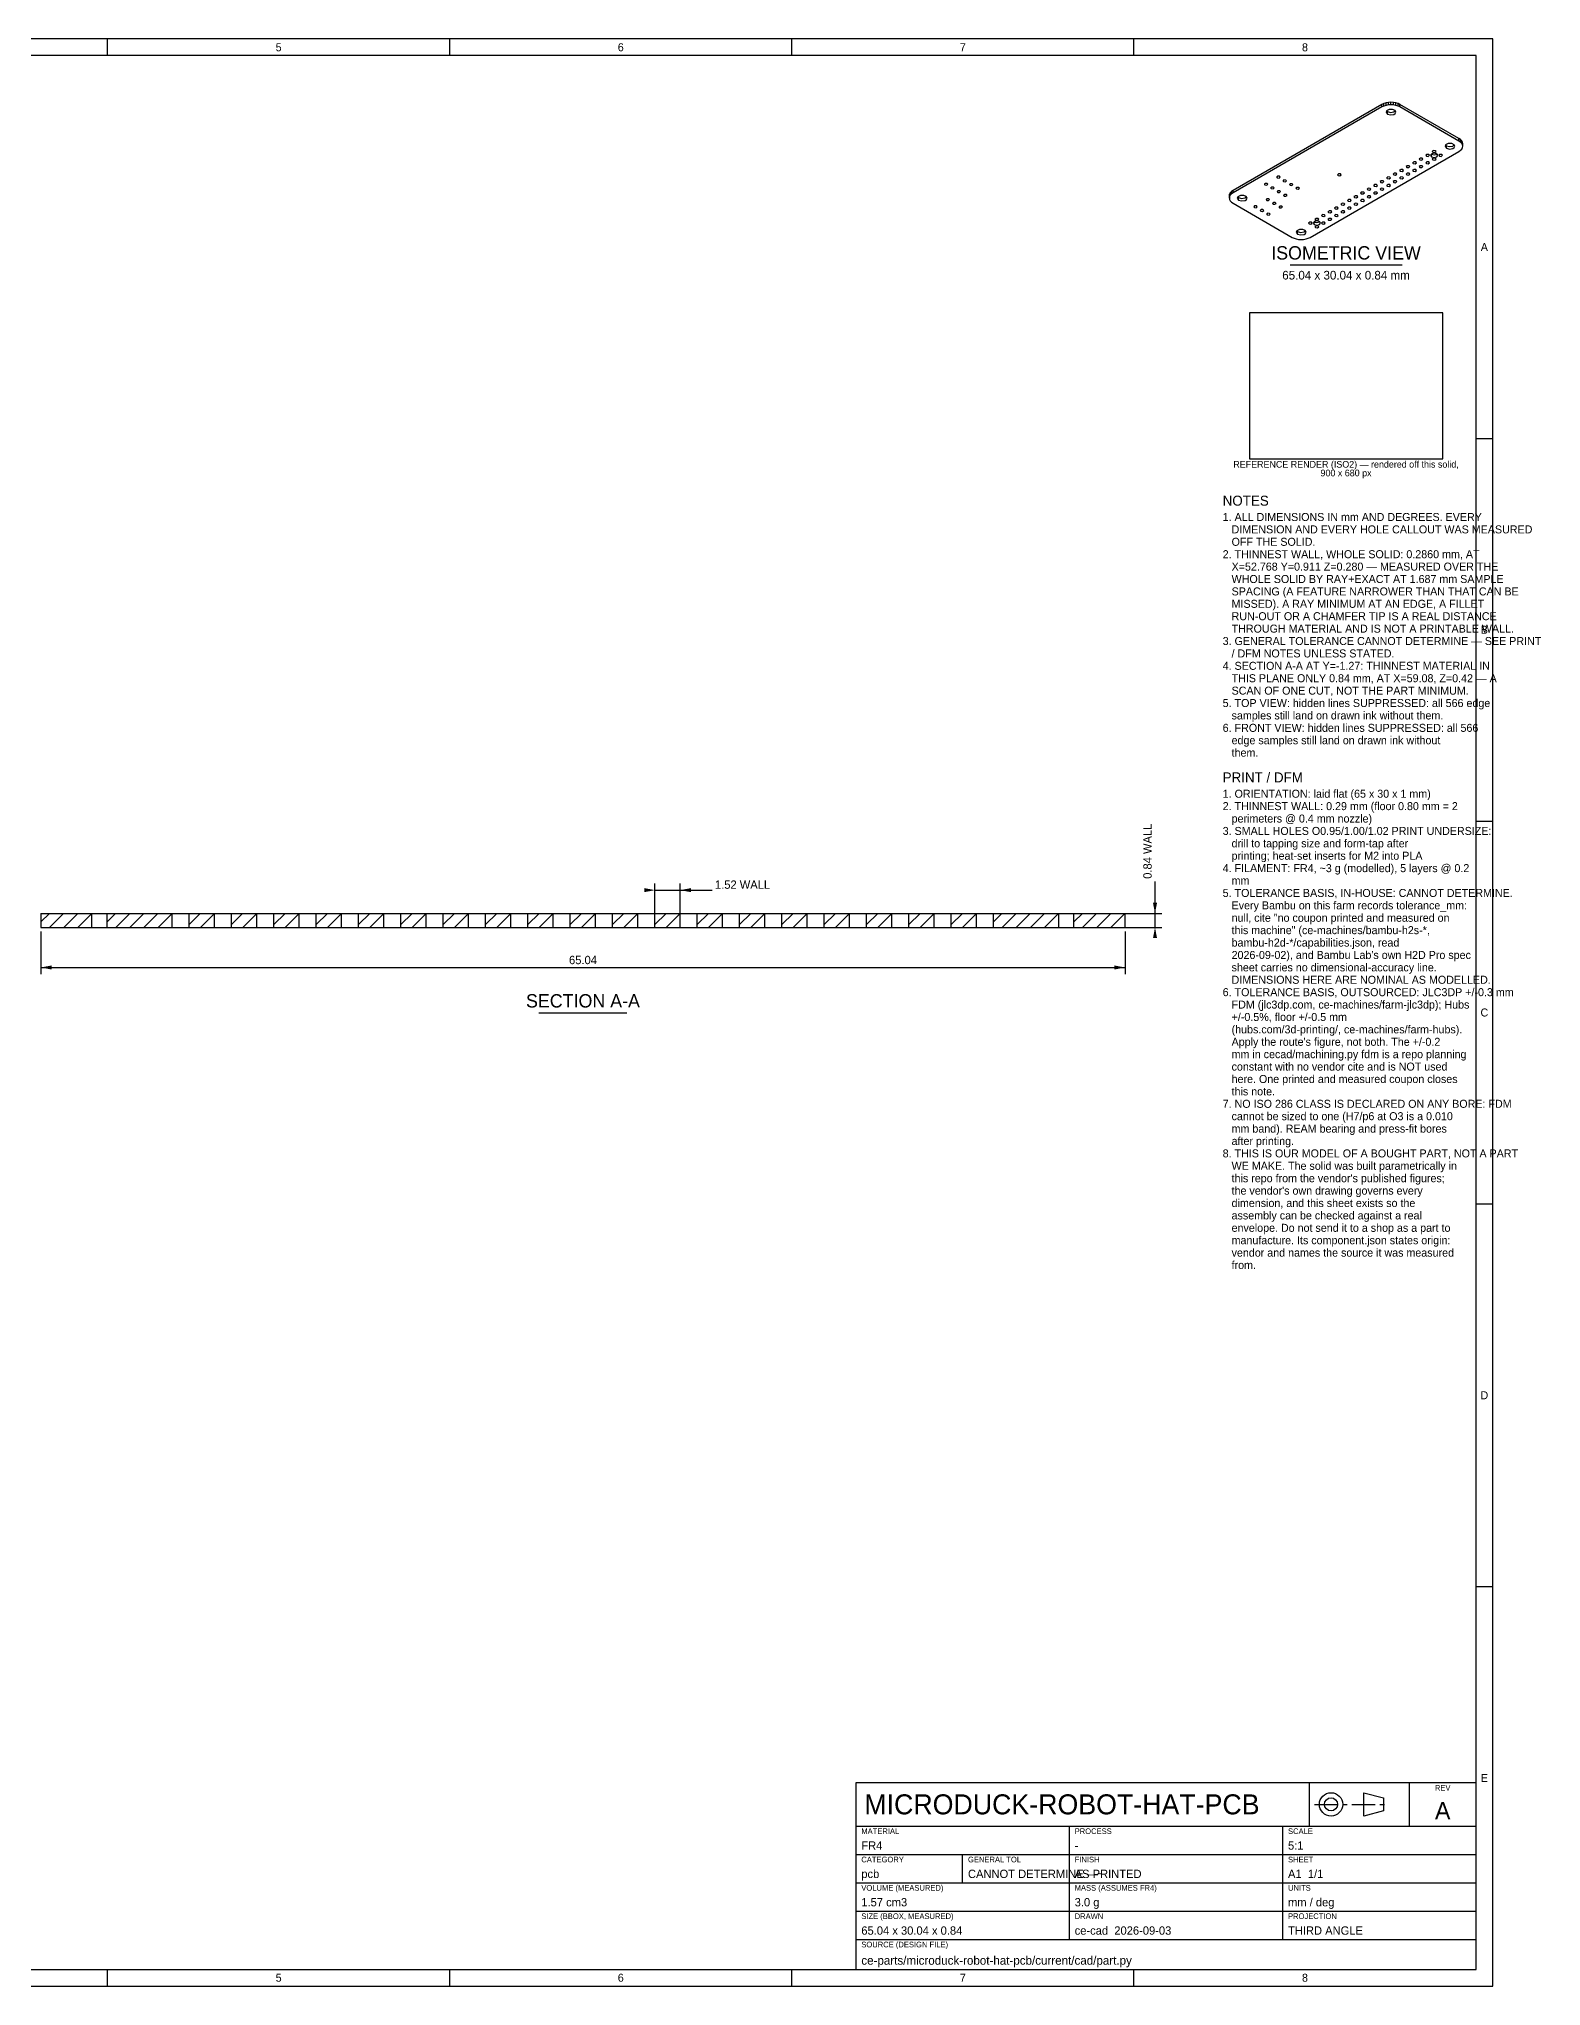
# Model space of a CAD drawing. Header units: millimetres. Extents: x 5 to 851, y 5 to 589.
# Drawn here: x 400 to 851, y 5 to 589 of the extents above; entities that cross this region are included whole.
import ezdxf
from ezdxf.enums import TextEntityAlignment as Align

# ---------------------------------------------------------------- set-up
doc = ezdxf.new("R2010")
doc.units = ezdxf.units.MM
doc.linetypes.add('CENTER', pattern=[11.2, 7, -1.4, 1.4, -1.4])
for name, color, linetype in [('CENTER', 4, 'CENTER'), ('DIM', 3, 'CONTINUOUS'), ('FRAME', 7, 'CONTINUOUS'), ('HATCH', 5, 'CONTINUOUS'), ('SECTION', 7, 'CONTINUOUS'), ('TEXT', 3, 'CONTINUOUS'), ('TITLE', 7, 'CONTINUOUS'), ('VISIBLE', 7, 'CONTINUOUS')]:
    doc.layers.add(name, color=color, linetype=linetype)

msp = doc.modelspace()

# ---------------------------------------------------------------- linework, layer by layer
at = {"layer": 'CENTER'}
msp.add_line((782.5, 59.5), (804.75, 59.5), dxfattribs=at)
at = {"layer": 'DIM'}
for p, q in [((584.7, 323.735005), (584.7, 335.7)), ((584.7, 333.7), (592.3, 333.7)), ((592.3, 323.735005), (592.3, 335.7)), ((592.3, 333.7), (601.9, 333.7)), ((734.7, 326.7), (734.7, 336.3)), ((400.5, 321.3), (400.5, 308.5)), ((413.895005, 326.7), (736.7, 326.7)), ((413.895005, 322.5), (736.7, 322.5)), ((725.7, 321.3), (725.7, 308.5)), ((734.7, 322.5), (734.7, 326.7)), ((400.5, 310.5), (725.7, 310.5))]:
    msp.add_line(p, q, dxfattribs=at)
for points in [[(584.7, 333.7), (581.5, 334.308), (581.5, 333.092)], [(592.3, 333.7), (595.5, 333.092), (595.5, 334.308)], [(734.7, 326.7), (735.308, 329.9), (734.092, 329.9)], [(734.7, 322.5), (734.092, 319.3), (735.308, 319.3)], [(400.5, 310.5), (403.7, 309.892), (403.7, 311.108)], [(725.7, 310.5), (722.5, 311.108), (722.5, 309.892)]]:
    msp.add_solid(points, dxfattribs=at)
at = {"layer": 'FRAME'}
for p, q in [((831, 584), (10, 584)), ((831, 10), (831, 584)), ((831, 66), (645, 66)), ((645, 66), (645, 10)), ((831, 10), (831, 66)), ((10, 10), (831, 10)), ((645, 10), (831, 10))]:
    msp.add_line(p, q, dxfattribs=at)
at = {"layer": 'HATCH'}
for p, q in [((400.5, 324.159674), (403.040326, 326.7)), ((403.082966, 322.5), (407.282966, 326.7)), ((407.325607, 322.5), (411.525607, 326.7)), ((411.568248, 322.5), (415.768248, 326.7)), ((415.810888, 322.5), (415.810895, 322.500007)), ((420.389105, 324.202315), (422.886789, 326.7)), ((422.92943, 322.5), (427.12943, 326.7)), ((427.172071, 322.5), (431.372071, 326.7)), ((431.414712, 322.5), (435.614712, 326.7)), ((435.657352, 322.5), (439.857352, 326.7)), ((439.899993, 322.5), (439.9, 322.500007)), ((445, 323.385288), (448.314712, 326.7)), ((448.357352, 322.5), (452.557352, 326.7)), ((452.599993, 322.5), (452.6, 322.500007)), ((457.7, 323.385288), (461.014712, 326.7)), ((461.057352, 322.5), (465.257352, 326.7)), ((465.299993, 322.5), (465.3, 322.500007)), ((470.4, 323.385288), (473.714712, 326.7)), ((473.757352, 322.5), (477.957352, 326.7)), ((477.999993, 322.5), (478, 322.500007)), ((483.1, 323.385288), (486.414712, 326.7)), ((486.457352, 322.5), (490.657352, 326.7)), ((490.699993, 322.5), (490.7, 322.500007)), ((495.8, 323.385288), (499.114712, 326.7)), ((499.157352, 322.5), (503.357352, 326.7)), ((503.399993, 322.5), (503.4, 322.500007)), ((508.5, 323.385288), (511.814712, 326.7)), ((511.857352, 322.5), (516.057352, 326.7)), ((516.099993, 322.5), (516.1, 322.500007)), ((521.2, 323.385288), (524.514712, 326.7)), ((524.557352, 322.5), (528.757352, 326.7)), ((528.799993, 322.5), (528.8, 322.500007)), ((533.9, 323.385288), (537.214712, 326.7)), ((537.257352, 322.5), (541.457352, 326.7)), ((541.499993, 322.5), (541.5, 322.500007)), ((546.6, 323.385288), (549.914712, 326.7)), ((549.957352, 322.5), (554.157352, 326.7)), ((554.199993, 322.5), (554.2, 322.500007)), ((559.3, 323.385288), (562.614712, 326.7)), ((562.657352, 322.5), (566.857352, 326.7)), ((566.899993, 322.5), (566.9, 322.500007)), ((572, 323.385288), (575.314712, 326.7)), ((575.357352, 322.5), (579.557352, 326.7)), ((579.599993, 322.5), (579.6, 322.500007)), ((584.7, 323.385288), (588.014712, 326.7)), ((588.057352, 322.5), (592.257352, 326.7)), ((592.299993, 322.5), (592.3, 322.500007)), ((597.4, 323.385288), (600.714712, 326.7)), ((600.757352, 322.5), (604.957352, 326.7)), ((604.999993, 322.5), (605, 322.500007)), ((610.1, 323.385288), (613.414712, 326.7)), ((613.457352, 322.5), (617.657352, 326.7)), ((617.699993, 322.5), (617.7, 322.500007)), ((622.8, 323.385288), (626.114712, 326.7)), ((626.157352, 322.5), (630.357352, 326.7)), ((630.399993, 322.5), (630.4, 322.500007)), ((635.5, 323.385288), (638.814712, 326.7)), ((638.857352, 322.5), (643.057352, 326.7)), ((643.099993, 322.5), (643.1, 322.500007)), ((648.2, 323.385288), (651.514712, 326.7)), ((651.557352, 322.5), (655.757352, 326.7)), ((655.799993, 322.5), (655.8, 322.500007)), ((660.9, 323.385288), (664.214712, 326.7)), ((664.257352, 322.5), (668.457352, 326.7)), ((668.499993, 322.5), (668.5, 322.500007)), ((673.6, 323.385288), (676.914712, 326.7)), ((676.957352, 322.5), (681.157352, 326.7)), ((681.199993, 322.5), (681.2, 322.500007)), ((686.3, 324.202315), (688.797685, 326.7)), ((688.840326, 322.5), (693.040326, 326.7)), ((693.082966, 322.5), (697.282966, 326.7)), ((697.325607, 322.5), (701.525607, 326.7)), ((701.568248, 322.5), (705.768248, 326.7)), ((705.810888, 322.5), (705.810895, 322.500007)), ((710.389105, 324.159674), (712.92943, 326.7)), ((712.972071, 322.5), (717.172071, 326.7)), ((717.214712, 322.5), (721.414712, 326.7)), ((721.457352, 322.5), (725.657352, 326.7)), ((725.699993, 322.5), (725.7, 322.500007))]:
    msp.add_line(p, q, dxfattribs=at)
at = {"layer": 'SECTION'}
for p, q in [((400.5, 326.7), (415.810895, 326.7)), ((400.5, 326.7), (400.5, 322.5)), ((400.5, 322.5), (415.810895, 322.5)), ((415.810895, 322.5), (415.810895, 326.7)), ((420.389105, 322.5), (420.389105, 326.7)), ((420.389105, 326.7), (439.9, 326.7)), ((420.389105, 322.5), (439.9, 322.5)), ((439.9, 322.5), (439.9, 326.7)), ((445, 322.5), (445, 326.7)), ((445, 326.7), (452.6, 326.7)), ((445, 322.5), (452.6, 322.5)), ((452.6, 322.5), (452.6, 326.7)), ((457.7, 322.5), (457.7, 326.7)), ((457.7, 326.7), (465.3, 326.7)), ((457.7, 322.5), (465.3, 322.5)), ((465.3, 322.5), (465.3, 326.7)), ((470.4, 322.5), (470.4, 326.7)), ((470.4, 326.7), (478, 326.7)), ((470.4, 322.5), (478, 322.5)), ((478, 322.5), (478, 326.7)), ((483.1, 322.5), (483.1, 326.7)), ((483.1, 326.7), (490.7, 326.7)), ((483.1, 322.5), (490.7, 322.5)), ((490.7, 322.5), (490.7, 326.7)), ((495.8, 322.5), (495.8, 326.7)), ((495.8, 326.7), (503.4, 326.7)), ((495.8, 322.5), (503.4, 322.5)), ((503.4, 322.5), (503.4, 326.7)), ((508.5, 322.5), (508.5, 326.7)), ((508.5, 326.7), (516.1, 326.7)), ((508.5, 322.5), (516.1, 322.5)), ((516.1, 322.5), (516.1, 326.7)), ((521.2, 322.5), (521.2, 326.7)), ((521.2, 326.7), (528.8, 326.7)), ((521.2, 322.5), (528.8, 322.5)), ((528.8, 322.5), (528.8, 326.7)), ((533.9, 322.5), (533.9, 326.7)), ((533.9, 326.7), (541.5, 326.7)), ((533.9, 322.5), (541.5, 322.5)), ((541.5, 322.5), (541.5, 326.7)), ((546.6, 322.5), (546.6, 326.7)), ((546.6, 326.7), (554.2, 326.7)), ((546.6, 322.5), (554.2, 322.5)), ((554.2, 322.5), (554.2, 326.7)), ((559.3, 322.5), (559.3, 326.7)), ((559.3, 326.7), (566.9, 326.7)), ((559.3, 322.5), (566.9, 322.5)), ((566.9, 322.5), (566.9, 326.7)), ((572, 322.5), (572, 326.7)), ((572, 326.7), (579.6, 326.7)), ((572, 322.5), (579.6, 322.5)), ((579.6, 322.5), (579.6, 326.7)), ((584.7, 322.5), (584.7, 326.7)), ((584.7, 326.7), (592.3, 326.7)), ((584.7, 322.5), (592.3, 322.5)), ((592.3, 322.5), (592.3, 326.7)), ((597.4, 322.5), (597.4, 326.7)), ((597.4, 326.7), (605, 326.7)), ((597.4, 322.5), (605, 322.5)), ((605, 322.5), (605, 326.7)), ((610.1, 322.5), (610.1, 326.7)), ((610.1, 326.7), (617.7, 326.7)), ((610.1, 322.5), (617.7, 322.5)), ((617.7, 322.5), (617.7, 326.7)), ((622.8, 322.5), (622.8, 326.7)), ((622.8, 326.7), (630.4, 326.7)), ((622.8, 322.5), (630.4, 322.5)), ((630.4, 322.5), (630.4, 326.7)), ((635.5, 322.5), (635.5, 326.7)), ((635.5, 326.7), (643.1, 326.7)), ((635.5, 322.5), (643.1, 322.5)), ((643.1, 322.5), (643.1, 326.7)), ((648.2, 322.5), (648.2, 326.7)), ((648.2, 326.7), (655.8, 326.7)), ((648.2, 322.5), (655.8, 322.5)), ((655.8, 322.5), (655.8, 326.7)), ((660.9, 322.5), (660.9, 326.7)), ((660.9, 326.7), (668.5, 326.7)), ((660.9, 322.5), (668.5, 322.5)), ((668.5, 322.5), (668.5, 326.7)), ((673.6, 322.5), (673.6, 326.7)), ((673.6, 326.7), (681.2, 326.7)), ((673.6, 322.5), (681.2, 322.5)), ((681.2, 322.5), (681.2, 326.7)), ((686.3, 322.5), (686.3, 326.7)), ((686.3, 326.7), (705.810895, 326.7)), ((686.3, 322.5), (705.810895, 322.5)), ((705.810895, 322.5), (705.810895, 326.7)), ((710.389105, 322.5), (710.389105, 326.7)), ((710.389105, 326.7), (725.7, 326.7)), ((710.389105, 322.5), (725.7, 322.5)), ((725.7, 322.5), (725.7, 326.7))]:
    msp.add_line(p, q, dxfattribs=at)
at = {"layer": 'TEXT'}
for p, q in [((775.2, 521.239007), (808.8, 521.239007)), ((549.9, 296.9), (576.3, 296.9))]:
    msp.add_line(p, q, dxfattribs=at)
at = {"layer": 'TITLE'}
for p, q in [((836, 589), (5, 589)), ((420.5, 584), (420.5, 589)), ((523.125, 584), (523.125, 589)), ((625.75, 584), (625.75, 589)), ((728.375, 584), (728.375, 589)), ((836, 5), (836, 589)), ((821, 506.839007), (763, 506.839007)), ((763, 506.839007), (763, 463.016784)), ((821, 463.016784), (821, 506.839007)), ((831, 469.2), (836, 469.2)), ((763, 463.016784), (821, 463.016784)), ((831, 354.4), (836, 354.4)), ((831, 239.6), (836, 239.6)), ((831, 124.8), (836, 124.8)), ((781, 53), (781, 66)), ((811, 53), (811, 66)), ((797.3, 56), (797.3, 63)), ((797.3, 63), (803.25, 61.46)), ((803.25, 61.46), (803.25, 57.54)), ((645, 53), (831, 53)), ((709, 19), (709, 53)), ((773, 19), (773, 53)), ((803.25, 57.54), (797.3, 56)), ((645, 44.5), (831, 44.5)), ((677, 36), (677, 44.5)), ((645, 36), (831, 36)), ((645, 27.5), (831, 27.5)), ((645, 19), (831, 19)), ((420.5, 5), (420.5, 10)), ((523.125, 5), (523.125, 10)), ((625.75, 5), (625.75, 10)), ((728.375, 5), (728.375, 10)), ((5, 5), (836, 5))]:
    msp.add_line(p, q, dxfattribs=at)
for radius in [3.5, 1.96]:
    msp.add_circle((787.5, 59.5), radius, dxfattribs=at)
at = {"layer": 'VISIBLE'}
for p, q in [((802.759041, 569.352153), (758.122105, 543.581005)), ((802.759041, 568.605678), (758.122105, 542.834531)), ((803.339593, 569.627229), (802.759041, 569.352153)), ((802.759041, 568.605678), (802.759041, 569.352153)), ((803.339593, 568.880755), (802.759041, 568.605678)), ((804.001941, 569.83163), (803.339593, 569.627229)), ((803.339593, 568.880755), (803.339593, 569.627229)), ((804.001941, 569.085155), (803.339593, 568.880755)), ((804.167663, 567.436564), (803.998725, 567.041636)), ((803.998725, 567.041636), (804.429078, 566.44179)), ((804.72063, 569.957499), (804.001941, 569.83163)), ((804.001941, 569.085155), (804.001941, 569.83163)), ((804.72063, 569.211025), (804.001941, 569.085155)), ((804.148583, 567.414873), (804.429078, 567.188265)), ((804.940893, 567.83347), (804.167663, 567.436564)), ((804.429078, 567.188265), (805.307776, 566.944862)), ((804.429078, 566.44179), (804.429078, 567.188265)), ((805.468041, 570), (804.72063, 569.957499)), ((804.72063, 569.211025), (804.72063, 569.957499)), ((805.468041, 569.253525), (804.72063, 569.211025)), ((805.992338, 567.834101), (804.940893, 567.83347)), ((805.307776, 566.944862), (806.342507, 567.106397)), ((806.215453, 569.957499), (805.468041, 570)), ((805.468041, 569.253525), (805.468041, 570)), ((806.215453, 569.211025), (805.468041, 569.253525)), ((806.70622, 567.498365), (805.992338, 567.834101)), ((806.934141, 569.83163), (806.215453, 569.957499)), ((806.215453, 569.211025), (806.215453, 569.957499)), ((806.934141, 569.085155), (806.215453, 569.211025)), ((806.342507, 567.106397), (806.7875, 567.414873)), ((806.342507, 566.359923), (806.780244, 566.659968)), ((806.937357, 567.041636), (806.70622, 567.498365)), ((806.780244, 566.659968), (806.937357, 567.041636)), ((807.596489, 569.627229), (806.934141, 569.83163)), ((806.934141, 569.085155), (806.934141, 569.83163)), ((807.596489, 568.880755), (806.934141, 569.085155)), ((808.177041, 569.352153), (807.596489, 569.627229)), ((807.596489, 568.880755), (807.596489, 569.627229)), ((808.177041, 568.605678), (807.596489, 568.880755)), ((825.877895, 559.13256), (808.177041, 569.352153)), ((808.177041, 568.605678), (808.177041, 569.352153)), ((825.877895, 558.386085), (808.177041, 568.605678)), ((804.429078, 566.44179), (805.307776, 566.198387)), ((805.307776, 566.198387), (806.342507, 566.359923)), ((781.240959, 529.486854), (825.877895, 555.258001)), ((818.182164, 555.505175), (817.888462, 555.222455)), ((817.888462, 555.222455), (818.051039, 554.995846)), ((818.051039, 554.995846), (818.051039, 555.449063)), ((818.051039, 554.995846), (818.615303, 554.917712)), ((818.777602, 555.47839), (818.182164, 555.505175)), ((818.615303, 554.917712), (818.998612, 555.222455)), ((818.998612, 555.222455), (818.777602, 555.47839)), ((821.868517, 557.216971), (821.699579, 556.822043)), ((821.699579, 556.822043), (822.129932, 556.222197)), ((821.849437, 557.19528), (822.129932, 556.968672)), ((822.641747, 557.613877), (821.868517, 557.216971)), ((822.129932, 556.968672), (823.00863, 556.725269)), ((822.129932, 556.222197), (822.129932, 556.968672)), ((822.129932, 556.222197), (823.00863, 555.978795)), ((823.693192, 557.614508), (822.641747, 557.613877)), ((823.00863, 556.725269), (824.043361, 556.886805)), ((823.00863, 555.978795), (824.043361, 556.14033)), ((824.407074, 557.278772), (823.693192, 557.614508)), ((824.043361, 556.886805), (824.488354, 557.19528)), ((824.043361, 556.14033), (824.481098, 556.440375)), ((824.638211, 556.822043), (824.407074, 557.278772)), ((824.481098, 556.440375), (824.638211, 556.822043)), ((826.354342, 558.797378), (825.877895, 559.13256)), ((825.877895, 558.386085), (825.877895, 559.13256)), ((826.354342, 558.050903), (825.877895, 558.386085)), ((825.877895, 555.258001), (826.354342, 555.593183)), ((826.708375, 558.414971), (826.354342, 558.797378)), ((826.354342, 558.050903), (826.354342, 558.797378)), ((826.708375, 557.668497), (826.354342, 558.050903)), ((826.354342, 555.593183), (826.708375, 555.97559)), ((826.926386, 558.000036), (826.708375, 558.414971)), ((826.708375, 557.668497), (826.708375, 558.414971)), ((826.926386, 557.253561), (826.708375, 557.668497)), ((826.708375, 555.97559), (826.926386, 556.390525)), ((827, 557.568518), (826.926386, 558.000036)), ((826.926386, 557.253561), (826.926386, 558.000036)), ((827, 556.822043), (826.926386, 557.253561)), ((826.926386, 556.390525), (827, 556.822043)), ((827, 556.822043), (827, 557.568518)), ((808.408214, 549.862182), (808.114512, 549.579462)), ((808.114512, 549.579462), (808.27709, 549.352854)), ((808.27709, 549.352854), (808.27709, 549.80607)), ((808.27709, 549.352854), (808.841353, 549.274719)), ((809.003653, 549.835397), (808.408214, 549.862182)), ((808.841353, 549.274719), (809.224662, 549.579462)), ((809.224662, 549.579462), (809.003653, 549.835397)), ((810.363004, 550.990781), (810.069302, 550.708061)), ((810.069302, 550.708061), (810.23188, 550.481452)), ((810.23188, 550.481452), (810.23188, 550.934669)), ((810.23188, 550.481452), (810.796143, 550.403318)), ((810.958442, 550.963996), (810.363004, 550.990781)), ((810.796143, 550.403318), (811.179452, 550.708061)), ((811.179452, 550.708061), (810.958442, 550.963996)), ((812.317794, 552.119379), (812.024092, 551.836659)), ((812.024092, 551.836659), (812.18667, 551.610051)), ((812.317794, 549.862182), (812.024092, 549.579462)), ((812.024092, 549.579462), (812.18667, 549.352854)), ((812.18667, 551.610051), (812.18667, 552.063268)), ((812.18667, 551.610051), (812.750933, 551.531916)), ((812.18667, 549.352854), (812.18667, 549.80607)), ((812.18667, 549.352854), (812.750933, 549.274719)), ((812.913232, 552.092594), (812.317794, 552.119379)), ((812.913232, 549.835397), (812.317794, 549.862182)), ((812.750933, 551.531916), (813.134242, 551.836659)), ((812.750933, 549.274719), (813.134242, 549.579462)), ((813.134242, 551.836659), (812.913232, 552.092594)), ((813.134242, 549.579462), (812.913232, 549.835397)), ((814.272584, 553.247978), (813.978882, 552.965258)), ((813.978882, 552.965258), (814.14146, 552.738649)), ((814.272584, 550.990781), (813.978882, 550.708061)), ((813.978882, 550.708061), (814.14146, 550.481452)), ((814.14146, 552.738649), (814.14146, 553.191866)), ((814.14146, 552.738649), (814.705723, 552.660515)), ((814.14146, 550.481452), (814.14146, 550.934669)), ((814.14146, 550.481452), (814.705723, 550.403318)), ((814.868022, 553.221193), (814.272584, 553.247978)), ((814.868022, 550.963996), (814.272584, 550.990781)), ((814.705723, 552.660515), (815.089032, 552.965258)), ((814.705723, 550.403318), (815.089032, 550.708061)), ((815.089032, 552.965258), (814.868022, 553.221193)), ((815.089032, 550.708061), (814.868022, 550.963996)), ((816.227374, 554.376576), (815.933672, 554.093856)), ((815.933672, 554.093856), (816.09625, 553.867248)), ((816.227374, 552.119379), (815.933672, 551.836659)), ((815.933672, 551.836659), (816.09625, 551.610051)), ((816.09625, 553.867248), (816.09625, 554.320465)), ((816.09625, 553.867248), (816.660513, 553.789113)), ((816.09625, 551.610051), (816.09625, 552.063268)), ((816.09625, 551.610051), (816.660513, 551.531916)), ((816.822812, 554.349791), (816.227374, 554.376576)), ((816.822812, 552.092594), (816.227374, 552.119379)), ((816.660513, 553.789113), (817.043822, 554.093856)), ((816.660513, 551.531916), (817.043822, 551.836659)), ((817.043822, 554.093856), (816.822812, 554.349791)), ((817.043822, 551.836659), (816.822812, 552.092594)), ((817.729166, 554.567934), (817.355155, 554.093856)), ((817.355155, 554.093856), (817.673934, 553.649526)), ((817.567947, 554.467093), (817.673934, 554.396001)), ((817.673934, 554.396001), (818.443718, 554.211953)), ((817.673934, 553.649526), (817.673934, 554.396001)), ((817.673934, 553.649526), (818.443718, 553.465478)), ((818.606318, 554.715166), (817.729166, 554.567934)), ((818.182164, 553.247978), (817.888462, 552.965258)), ((817.888462, 552.965258), (818.051039, 552.738649)), ((818.051039, 552.738649), (818.051039, 553.191866)), ((818.051039, 552.738649), (818.615303, 552.660515)), ((818.777602, 553.221193), (818.182164, 553.247978)), ((818.443718, 554.211953), (819.319126, 554.467093)), ((818.443718, 553.465478), (819.275093, 553.688439)), ((819.302964, 554.479412), (818.606318, 554.715166)), ((818.615303, 552.660515), (818.998612, 552.965258)), ((818.998612, 552.965258), (818.777602, 553.221193)), ((819.275093, 553.688439), (819.531919, 554.093856)), ((819.531919, 554.093856), (819.302964, 554.479412)), ((820.136954, 554.376576), (819.843252, 554.093856)), ((819.843252, 554.093856), (820.005829, 553.867248)), ((820.005829, 553.867248), (820.005829, 554.320465)), ((820.005829, 553.867248), (820.570093, 553.789113)), ((820.732392, 554.349791), (820.136954, 554.376576)), ((820.570093, 553.789113), (820.953401, 554.093856)), ((820.953401, 554.093856), (820.732392, 554.349791)), ((757.645658, 543.245823), (757.291625, 542.863417)), ((758.122105, 543.581005), (757.645658, 543.245823)), ((757.645658, 542.499349), (757.645658, 543.245823)), ((758.122105, 542.834531), (758.122105, 543.581005)), ((767.746592, 545.675777), (767.509905, 545.424975)), ((767.509905, 545.424975), (767.661326, 545.213919)), ((767.661326, 545.213919), (767.661326, 545.636032)), ((767.661326, 545.213919), (768.206303, 545.145047)), ((768.324035, 545.669225), (767.746592, 545.675777)), ((768.206303, 545.145047), (768.543868, 545.424975)), ((768.543868, 545.424975), (768.324035, 545.669225)), ((769.670598, 544.564952), (769.433911, 544.31415)), ((769.433911, 544.31415), (769.585332, 544.103093)), ((769.585332, 544.103093), (769.585332, 544.525207)), ((769.585332, 544.103093), (770.130309, 544.034222)), ((770.248041, 544.558399), (769.670598, 544.564952)), ((770.130309, 544.034222), (770.467874, 544.31415)), ((770.467874, 544.31415), (770.248041, 544.558399)), ((771.440684, 547.808562), (771.203997, 547.55776)), ((771.203997, 547.55776), (771.355417, 547.346703)), ((771.355417, 547.346703), (771.355417, 547.768817)), ((771.355417, 547.346703), (771.900394, 547.277832)), ((771.594604, 543.454127), (771.357917, 543.203325)), ((771.357917, 543.203325), (771.509337, 542.992268)), ((772.018126, 547.802009), (771.440684, 547.808562)), ((771.509337, 542.992268), (771.509337, 543.414382)), ((772.172046, 543.447574), (771.594604, 543.454127)), ((771.900394, 547.277832), (772.23796, 547.55776)), ((772.23796, 547.55776), (772.018126, 547.802009)), ((772.054314, 542.923396), (772.39188, 543.203325)), ((772.39188, 543.203325), (772.172046, 543.447574)), ((773.364689, 546.697737), (773.128003, 546.446935)), ((773.128003, 546.446935), (773.279423, 546.235878)), ((773.279423, 546.235878), (773.279423, 546.657992)), ((773.279423, 546.235878), (773.8244, 546.167006)), ((773.942132, 546.691184), (773.364689, 546.697737)), ((773.8244, 546.167006), (774.161965, 546.446935)), ((774.161965, 546.446935), (773.942132, 546.691184)), ((775.288695, 545.586911), (775.052008, 545.336109)), ((775.052008, 545.336109), (775.203429, 545.125053)), ((775.203429, 545.125053), (775.203429, 545.547166)), ((775.203429, 545.125053), (775.748406, 545.056181)), ((775.866138, 545.580359), (775.288695, 545.586911)), ((775.748406, 545.056181), (776.085971, 545.336109)), ((776.085971, 545.336109), (775.866138, 545.580359)), ((777.212701, 544.476086), (776.976014, 544.225284)), ((776.976014, 544.225284), (777.127435, 544.014227)), ((777.127435, 544.014227), (777.127435, 544.436341)), ((777.127435, 544.014227), (777.672412, 543.945356)), ((777.790144, 544.469533), (777.212701, 544.476086)), ((777.672412, 543.945356), (778.009977, 544.225284)), ((778.009977, 544.225284), (777.790144, 544.469533)), ((789.731942, 548.520215), (789.454843, 548.246472)), ((789.454843, 548.246472), (789.614233, 548.024307)), ((789.614233, 548.024307), (789.614233, 548.468637)), ((789.614233, 548.024307), (790.173086, 547.948786)), ((790.322535, 548.499118), (789.731942, 548.520215)), ((790.173086, 547.948786), (790.543225, 548.246472)), ((790.543225, 548.246472), (790.322535, 548.499118)), ((798.634264, 544.21919), (798.340562, 543.93647)), ((798.340562, 543.93647), (798.50314, 543.709861)), ((798.50314, 543.709861), (798.50314, 544.163078)), ((798.50314, 543.709861), (799.067404, 543.631727)), ((799.229703, 544.192405), (798.634264, 544.21919)), ((799.067404, 543.631727), (799.450712, 543.93647)), ((799.450712, 543.93647), (799.229703, 544.192405)), ((800.589054, 545.347788), (800.295352, 545.065068)), ((800.295352, 545.065068), (800.45793, 544.83846)), ((800.45793, 544.83846), (800.45793, 545.291676)), ((800.45793, 544.83846), (801.022194, 544.760325)), ((801.184493, 545.321003), (800.589054, 545.347788)), ((801.022194, 544.760325), (801.405502, 545.065068)), ((801.405502, 545.065068), (801.184493, 545.321003)), ((802.543844, 546.476387), (802.250142, 546.193667)), ((802.250142, 546.193667), (802.41272, 545.967058)), ((802.543844, 544.21919), (802.250142, 543.93647)), ((802.250142, 543.93647), (802.41272, 543.709861)), ((802.41272, 545.967058), (802.41272, 546.420275)), ((802.41272, 545.967058), (802.976983, 545.888924)), ((802.41272, 543.709861), (802.41272, 544.163078)), ((802.41272, 543.709861), (802.976983, 543.631727)), ((803.139283, 546.449602), (802.543844, 546.476387)), ((803.139283, 544.192405), (802.543844, 544.21919)), ((802.976983, 545.888924), (803.360292, 546.193667)), ((802.976983, 543.631727), (803.360292, 543.93647)), ((803.360292, 546.193667), (803.139283, 546.449602)), ((803.360292, 543.93647), (803.139283, 544.192405)), ((804.498634, 547.604985), (804.204932, 547.322265)), ((804.204932, 547.322265), (804.36751, 547.095657)), ((804.498634, 545.347788), (804.204932, 545.065068)), ((804.204932, 545.065068), (804.36751, 544.83846)), ((804.36751, 547.095657), (804.36751, 547.548873)), ((804.36751, 547.095657), (804.931773, 547.017522)), ((804.36751, 544.83846), (804.36751, 545.291676)), ((804.36751, 544.83846), (804.931773, 544.760325)), ((805.094073, 547.5782), (804.498634, 547.604985)), ((805.094073, 545.321003), (804.498634, 545.347788)), ((804.931773, 547.017522), (805.315082, 547.322265)), ((804.931773, 544.760325), (805.315082, 545.065068)), ((805.315082, 547.322265), (805.094073, 547.5782)), ((805.315082, 545.065068), (805.094073, 545.321003)), ((806.453424, 548.733584), (806.159722, 548.450864)), ((806.159722, 548.450864), (806.3223, 548.224255)), ((806.453424, 546.476387), (806.159722, 546.193667)), ((806.159722, 546.193667), (806.3223, 545.967058)), ((806.3223, 548.224255), (806.3223, 548.677472)), ((806.3223, 548.224255), (806.886563, 548.146121)), ((806.3223, 545.967058), (806.3223, 546.420275)), ((806.3223, 545.967058), (806.886563, 545.888924)), ((807.048863, 548.706799), (806.453424, 548.733584)), ((807.048863, 546.449602), (806.453424, 546.476387)), ((806.886563, 548.146121), (807.269872, 548.450864)), ((806.886563, 545.888924), (807.269872, 546.193667)), ((807.269872, 548.450864), (807.048863, 548.706799)), ((807.269872, 546.193667), (807.048863, 546.449602)), ((808.408214, 547.604985), (808.114512, 547.322265)), ((808.114512, 547.322265), (808.27709, 547.095657)), ((808.27709, 547.095657), (808.27709, 547.548873)), ((808.27709, 547.095657), (808.841353, 547.017522)), ((809.003653, 547.5782), (808.408214, 547.604985)), ((808.841353, 547.017522), (809.224662, 547.322265)), ((809.224662, 547.322265), (809.003653, 547.5782)), ((810.363004, 548.733584), (810.069302, 548.450864)), ((810.069302, 548.450864), (810.23188, 548.224255)), ((810.23188, 548.224255), (810.23188, 548.677472)), ((810.23188, 548.224255), (810.796143, 548.146121)), ((810.958442, 548.706799), (810.363004, 548.733584)), ((810.796143, 548.146121), (811.179452, 548.450864)), ((811.179452, 548.450864), (810.958442, 548.706799)), ((757.073614, 542.448482), (757, 542.016963)), ((757, 541.270489), (757, 542.016963)), ((757.073614, 541.702007), (757, 541.270489)), ((757, 541.270489), (757.073614, 540.838971)), ((757.291625, 542.863417), (757.073614, 542.448482)), ((757.073614, 541.702007), (757.073614, 542.448482)), ((757.291625, 542.116942), (757.073614, 541.702007)), ((757.073614, 540.838971), (757.291625, 540.424035)), ((757.291625, 542.116942), (757.291625, 542.863417)), ((757.645658, 542.499349), (757.291625, 542.116942)), ((757.291625, 540.424035), (757.645658, 540.041629)), ((758.122105, 542.834531), (757.645658, 542.499349)), ((757.645658, 540.041629), (758.122105, 539.706447)), ((758.122105, 539.706447), (775.822959, 529.486854)), ((759.530726, 541.665417), (759.361789, 541.270489)), ((759.361789, 541.270489), (759.792142, 540.670643)), ((759.511646, 541.643726), (759.792142, 541.417118)), ((760.303957, 542.062323), (759.530726, 541.665417)), ((759.792142, 541.417118), (760.67084, 541.173715)), ((759.792142, 540.670643), (759.792142, 541.417118)), ((759.792142, 540.670643), (760.67084, 540.42724)), ((761.355401, 542.062954), (760.303957, 542.062323)), ((760.67084, 541.173715), (761.705571, 541.33525)), ((760.67084, 540.42724), (761.705571, 540.588776)), ((762.069283, 541.727217), (761.355401, 542.062954)), ((761.705571, 541.33525), (762.150563, 541.643726)), ((761.705571, 540.588776), (762.143308, 540.888821)), ((762.300421, 541.270489), (762.069283, 541.727217)), ((762.143308, 540.888821), (762.300421, 541.270489)), ((764.591223, 538.92196), (764.354536, 538.671158)), ((764.354536, 538.671158), (764.505956, 538.460101)), ((764.505956, 538.460101), (764.505956, 538.882214)), ((764.505956, 538.460101), (765.050933, 538.391229)), ((765.168665, 538.915407), (764.591223, 538.92196)), ((765.050933, 538.391229), (765.388499, 538.671158)), ((765.388499, 538.671158), (765.168665, 538.915407)), ((766.515229, 537.811134), (766.278542, 537.560332)), ((766.278542, 537.560332), (766.429962, 537.349275)), ((766.429962, 537.349275), (766.429962, 537.771389)), ((766.429962, 537.349275), (766.974939, 537.280404)), ((767.092671, 537.804582), (766.515229, 537.811134)), ((766.974939, 537.280404), (767.312505, 537.560332)), ((767.312505, 537.560332), (767.092671, 537.804582)), ((768.285314, 541.054744), (768.048627, 540.803942)), ((768.048627, 540.803942), (768.200047, 540.592885)), ((768.200047, 540.592885), (768.200047, 541.014999)), ((768.200047, 540.592885), (768.745024, 540.524014)), ((768.862756, 541.048191), (768.285314, 541.054744)), ((768.745024, 540.524014), (769.08259, 540.803942)), ((769.08259, 540.803942), (768.862756, 541.048191)), ((770.20932, 539.943919), (769.972633, 539.693117)), ((769.972633, 539.693117), (770.124053, 539.48206)), ((770.124053, 539.48206), (770.124053, 539.904174)), ((770.124053, 539.48206), (770.66903, 539.413188)), ((770.786762, 539.937366), (770.20932, 539.943919)), ((770.66903, 539.413188), (771.006596, 539.693117)), ((771.006596, 539.693117), (770.786762, 539.937366)), ((771.509337, 542.992268), (772.054314, 542.923396)), ((772.133326, 538.833094), (771.896639, 538.582292)), ((771.896639, 538.582292), (772.048059, 538.371235)), ((772.048059, 538.371235), (772.048059, 538.793348)), ((772.048059, 538.371235), (772.593036, 538.302363)), ((772.710768, 538.826541), (772.133326, 538.833094)), ((772.593036, 538.302363), (772.930602, 538.582292)), ((772.930602, 538.582292), (772.710768, 538.826541)), ((773.51861, 542.343301), (773.281923, 542.0925)), ((773.281923, 542.0925), (773.433343, 541.881443)), ((773.433343, 541.881443), (773.433343, 542.303556)), ((773.433343, 541.881443), (773.97832, 541.812571)), ((774.096052, 542.336749), (773.51861, 542.343301)), ((773.97832, 541.812571), (774.315886, 542.0925)), ((774.315886, 542.0925), (774.096052, 542.336749)), ((786.905524, 537.447599), (786.611822, 537.164878)), ((786.7744, 536.93827), (786.7744, 537.391487)), ((787.500963, 537.420814), (786.905524, 537.447599)), ((787.721972, 537.164878), (787.500963, 537.420814)), ((788.860314, 538.576197), (788.566612, 538.293477)), ((788.566612, 538.293477), (788.72919, 538.066869)), ((788.72919, 538.066869), (788.72919, 538.520085)), ((788.72919, 538.066869), (789.293454, 537.988734)), ((789.455753, 538.549412), (788.860314, 538.576197)), ((789.293454, 537.988734), (789.676762, 538.293477)), ((789.676762, 538.293477), (789.455753, 538.549412)), ((790.815104, 539.704796), (790.521402, 539.422076)), ((790.521402, 539.422076), (790.68398, 539.195467)), ((790.815104, 537.447599), (790.521402, 537.164878)), ((790.68398, 539.195467), (790.68398, 539.648684)), ((790.68398, 539.195467), (791.248244, 539.117333)), ((790.68398, 536.93827), (790.68398, 537.391487)), ((791.410543, 539.678011), (790.815104, 539.704796)), ((791.410543, 537.420814), (790.815104, 537.447599)), ((791.248244, 539.117333), (791.631552, 539.422076)), ((791.631552, 539.422076), (791.410543, 539.678011)), ((791.631552, 537.164878), (791.410543, 537.420814)), ((792.769894, 540.833394), (792.476192, 540.550674)), ((792.476192, 540.550674), (792.63877, 540.324066)), ((792.769894, 538.576197), (792.476192, 538.293477)), ((792.476192, 538.293477), (792.63877, 538.066869)), ((792.63877, 540.324066), (792.63877, 540.777282)), ((792.63877, 540.324066), (793.203034, 540.245931)), ((792.63877, 538.066869), (792.63877, 538.520085)), ((792.63877, 538.066869), (793.203034, 537.988734)), ((793.365333, 540.806609), (792.769894, 540.833394)), ((793.365333, 538.549412), (792.769894, 538.576197)), ((793.203034, 540.245931), (793.586342, 540.550674)), ((793.203034, 537.988734), (793.586342, 538.293477)), ((793.586342, 540.550674), (793.365333, 540.806609)), ((793.586342, 538.293477), (793.365333, 538.549412)), ((794.724684, 541.961993), (794.430982, 541.679273)), ((794.430982, 541.679273), (794.59356, 541.452664)), ((794.724684, 539.704796), (794.430982, 539.422076)), ((794.430982, 539.422076), (794.59356, 539.195467)), ((794.59356, 541.452664), (794.59356, 541.905881)), ((794.59356, 541.452664), (795.157824, 541.37453)), ((794.59356, 539.195467), (794.59356, 539.648684)), ((794.59356, 539.195467), (795.157824, 539.117333)), ((795.320123, 541.935208), (794.724684, 541.961993)), ((795.320123, 539.678011), (794.724684, 539.704796)), ((795.157824, 541.37453), (795.541132, 541.679273)), ((795.157824, 539.117333), (795.541132, 539.422076)), ((795.541132, 541.679273), (795.320123, 541.935208)), ((795.541132, 539.422076), (795.320123, 539.678011)), ((796.679474, 543.090591), (796.385772, 542.807871)), ((796.385772, 542.807871), (796.54835, 542.581263)), ((796.679474, 540.833394), (796.385772, 540.550674)), ((796.385772, 540.550674), (796.54835, 540.324066)), ((796.54835, 542.581263), (796.54835, 543.034479)), ((796.54835, 542.581263), (797.112614, 542.503128)), ((796.54835, 540.324066), (796.54835, 540.777282)), ((796.54835, 540.324066), (797.112614, 540.245931)), ((797.274913, 543.063806), (796.679474, 543.090591)), ((797.274913, 540.806609), (796.679474, 540.833394)), ((797.112614, 542.503128), (797.495922, 542.807871)), ((797.112614, 540.245931), (797.495922, 540.550674)), ((797.495922, 542.807871), (797.274913, 543.063806)), ((797.495922, 540.550674), (797.274913, 540.806609)), ((798.634264, 541.961993), (798.340562, 541.679273)), ((798.340562, 541.679273), (798.50314, 541.452664)), ((798.50314, 541.452664), (798.50314, 541.905881)), ((798.50314, 541.452664), (799.067404, 541.37453)), ((799.229703, 541.935208), (798.634264, 541.961993)), ((799.067404, 541.37453), (799.450712, 541.679273)), ((799.450712, 541.679273), (799.229703, 541.935208)), ((800.589054, 543.090591), (800.295352, 542.807871)), ((800.295352, 542.807871), (800.45793, 542.581263)), ((800.45793, 542.581263), (800.45793, 543.034479)), ((800.45793, 542.581263), (801.022194, 542.503128)), ((801.184493, 543.063806), (800.589054, 543.090591)), ((801.022194, 542.503128), (801.405502, 542.807871)), ((801.405502, 542.807871), (801.184493, 543.063806)), ((768.439234, 536.700309), (768.202547, 536.449507)), ((768.202547, 536.449507), (768.353968, 536.23845)), ((768.353968, 536.23845), (768.353968, 536.660564)), ((768.353968, 536.23845), (768.898945, 536.169579)), ((769.016677, 536.693756), (768.439234, 536.700309)), ((768.898945, 536.169579), (769.23651, 536.449507)), ((769.23651, 536.449507), (769.016677, 536.693756)), ((777.23158, 531.445824), (777.062643, 531.050896)), ((778.004811, 531.84273), (777.23158, 531.445824)), ((779.056255, 531.843361), (778.004811, 531.84273)), ((779.770137, 531.507625), (779.056255, 531.843361)), ((780.001275, 531.050896), (779.770137, 531.507625)), ((781.041154, 534.061803), (780.747453, 533.779083)), ((780.747453, 533.779083), (780.91003, 533.552475)), ((780.91003, 533.552475), (780.91003, 534.005691)), ((780.91003, 533.552475), (781.474294, 533.47434)), ((781.636593, 534.035018), (781.041154, 534.061803)), ((781.474294, 533.47434), (781.857602, 533.779083)), ((781.857602, 533.779083), (781.636593, 534.035018)), ((782.542946, 534.253161), (782.168935, 533.779083)), ((782.168935, 533.779083), (782.487715, 533.334753)), ((782.381728, 534.15232), (782.487715, 534.081227)), ((782.487715, 534.081227), (783.257498, 533.89718)), ((782.487715, 533.334753), (782.487715, 534.081227)), ((782.487715, 533.334753), (783.257498, 533.150705)), ((783.420098, 534.400393), (782.542946, 534.253161)), ((782.995944, 535.190402), (782.702242, 534.907681)), ((782.702242, 534.907681), (782.86482, 534.681073)), ((782.995944, 532.933205), (782.702242, 532.650484)), ((782.702242, 532.650484), (782.86482, 532.423876)), ((782.86482, 534.681073), (782.86482, 535.13429)), ((782.86482, 534.681073), (783.429084, 534.602939)), ((782.86482, 532.423876), (782.86482, 532.877093)), ((782.86482, 532.423876), (783.429084, 532.345742)), ((783.591383, 535.163617), (782.995944, 535.190402)), ((783.591383, 532.906419), (782.995944, 532.933205)), ((783.257498, 533.89718), (784.132907, 534.15232)), ((783.257498, 533.150705), (784.088874, 533.373666)), ((784.116745, 534.164639), (783.420098, 534.400393)), ((783.429084, 534.602939), (783.812392, 534.907681)), ((783.429084, 532.345742), (783.812392, 532.650484)), ((783.812392, 534.907681), (783.591383, 535.163617)), ((783.812392, 532.650484), (783.591383, 532.906419)), ((784.088874, 533.373666), (784.345699, 533.779083)), ((784.345699, 533.779083), (784.116745, 534.164639)), ((784.950734, 536.319), (784.657032, 536.03628)), ((784.657032, 536.03628), (784.81961, 535.809672)), ((784.950734, 534.061803), (784.657032, 533.779083)), ((784.657032, 533.779083), (784.81961, 533.552475)), ((784.81961, 535.809672), (784.81961, 536.262888)), ((784.81961, 535.809672), (785.383874, 535.731537)), ((784.81961, 533.552475), (784.81961, 534.005691)), ((784.81961, 533.552475), (785.383874, 533.47434)), ((785.546173, 536.292215), (784.950734, 536.319)), ((785.546173, 534.035018), (784.950734, 534.061803)), ((785.383874, 535.731537), (785.767182, 536.03628)), ((785.383874, 533.47434), (785.767182, 533.779083)), ((785.767182, 536.03628), (785.546173, 536.292215)), ((785.767182, 533.779083), (785.546173, 534.035018)), ((786.611822, 537.164878), (786.7744, 536.93827)), ((786.905524, 535.190402), (786.611822, 534.907681)), ((786.611822, 534.907681), (786.7744, 534.681073)), ((786.7744, 536.93827), (787.338664, 536.860136)), ((786.7744, 534.681073), (786.7744, 535.13429)), ((786.7744, 534.681073), (787.338664, 534.602939)), ((787.500963, 535.163617), (786.905524, 535.190402)), ((787.338664, 536.860136), (787.721972, 537.164878)), ((787.338664, 534.602939), (787.721972, 534.907681)), ((787.721972, 534.907681), (787.500963, 535.163617)), ((788.860314, 536.319), (788.566612, 536.03628)), ((788.566612, 536.03628), (788.72919, 535.809672)), ((788.72919, 535.809672), (788.72919, 536.262888)), ((788.72919, 535.809672), (789.293454, 535.731537)), ((789.455753, 536.292215), (788.860314, 536.319)), ((789.293454, 535.731537), (789.676762, 536.03628)), ((789.676762, 536.03628), (789.455753, 536.292215)), ((790.521402, 537.164878), (790.68398, 536.93827)), ((790.68398, 536.93827), (791.248244, 536.860136)), ((791.248244, 536.860136), (791.631552, 537.164878)), ((775.822959, 529.486854), (776.403511, 529.211777)), ((776.403511, 529.211777), (777.065859, 529.007377)), ((777.062643, 531.050896), (777.492996, 530.45105)), ((777.065859, 529.007377), (777.784547, 528.881507)), ((777.2125, 531.424133), (777.492996, 531.197525)), ((777.492996, 531.197525), (778.371694, 530.954122)), ((777.492996, 530.45105), (777.492996, 531.197525)), ((777.492996, 530.45105), (778.371694, 530.207648)), ((777.784547, 528.881507), (778.531959, 528.839007)), ((778.371694, 530.954122), (779.406425, 531.115657)), ((778.371694, 530.207648), (779.406425, 530.369183)), ((778.531959, 528.839007), (779.27937, 528.881507)), ((779.27937, 528.881507), (779.998059, 529.007377)), ((779.406425, 531.115657), (779.851417, 531.424133)), ((779.406425, 530.369183), (779.844162, 530.669228)), ((779.844162, 530.669228), (780.001275, 531.050896)), ((779.998059, 529.007377), (780.660407, 529.211777)), ((780.660407, 529.211777), (781.240959, 529.486854)), ((821, 506.839007), (763, 506.839007)), ((763, 506.839007), (763, 463.016784)), ((821, 463.016784), (821, 506.839007)), ((763, 463.016784), (821, 463.016784))]:
    msp.add_line(p, q, dxfattribs=at)

# ---------------------------------------------------------------- texts
at = {"layer": 'TEXT'}
for s, height, p in [('ISOMETRIC VIEW', 4, (792, 522.839007)), ('65.04 x 30.04 x 0.84 mm', 2.6, (792, 516.839007)), ('REFERENCE RENDER (ISO2) — rendered off this solid,', 2, (792, 460.416784)), ('900 x 680 px', 2, (792, 457.816784)), ('65.04', 2.5, (563.1, 311.5)), ('SECTION A-A', 4, (563.1, 298.5)), ('A', 5.2, (821, 55))]:
    msp.add_text(s, height=height, dxfattribs=at).set_placement(p, align=Align.CENTER)
for s, height, p in [('NOTES', 3, (755, 449.016784)), ('1. ALL DIMENSIONS IN mm AND DEGREES. EVERY', 2.4, (755, 444.416784)), ('   OFF THE SOLID.', 2.4, (755, 436.976784)), ('   DIMENSION AND EVERY HOLE CALLOUT WAS MEASURED', 2.4, (755, 440.696784)), ('2. THINNEST WALL, WHOLE SOLID: 0.2860 mm, AT', 2.4, (755, 433.256784)), ('   WHOLE SOLID BY RAY+EXACT AT 1.687 mm SAMPLE', 2.4, (755, 425.816784)), ('   X=52.768 Y=0.911 Z=0.280 — MEASURED OVER THE', 2.4, (755, 429.536784)), ('   SPACING (A FEATURE NARROWER THAN THAT CAN BE', 2.4, (755, 422.096784)), ('   MISSED). A RAY MINIMUM AT AN EDGE, A FILLET', 2.4, (755, 418.376784)), ('   RUN-OUT OR A CHAMFER TIP IS A REAL DISTANCE', 2.4, (755, 414.656784)), ('3. GENERAL TOLERANCE CANNOT DETERMINE — SEE PRINT', 2.4, (755, 407.216784)), ('   THROUGH MATERIAL AND IS NOT A PRINTABLE WALL.', 2.4, (755, 410.936784)), ('   / DFM NOTES UNLESS STATED.', 2.4, (755, 403.496784)), ('4. SECTION A-A AT Y=-1.27: THINNEST MATERIAL IN', 2.4, (755, 399.776784)), ('   THIS PLANE ONLY 0.84 mm, AT X=59.08, Z=0.42 — A', 2.4, (755, 396.056784)), ('   SCAN OF ONE CUT, NOT THE PART MINIMUM.', 2.4, (755, 392.336784)), ('5. TOP VIEW: hidden lines SUPPRESSED: all 566 edge', 2.4, (755, 388.616784)), ('   samples still land on drawn ink without them.', 2.4, (755, 384.896784)), ('6. FRONT VIEW: hidden lines SUPPRESSED: all 566', 2.4, (755, 381.176784)), ('   edge samples still land on drawn ink without', 2.4, (755, 377.456784)), ('   them.', 2.4, (755, 373.736784)), ('PRINT / DFM', 3, (755, 366.016784)), ('1. ORIENTATION: laid flat (65 x 30 x 1 mm)', 2.4, (755, 361.416784)), ('2. THINNEST WALL: 0.29 mm (floor 0.80 mm = 2', 2.4, (755, 357.696784)), ('   perimeters @ 0.4 mm nozzle)', 2.4, (755, 353.976784)), ('3. SMALL HOLES O0.95/1.00/1.02 PRINT UNDERSIZE:', 2.4, (755, 350.256784)), ('   drill to tapping size and form-tap after', 2.4, (755, 346.536784)), ('   printing; heat-set inserts for M2 into PLA', 2.4, (755, 342.816784)), ('4. FILAMENT: FR4, ~3 g (modelled), 5 layers @ 0.2', 2.4, (755, 339.096784)), ('1.52 WALL', 2.5, (602.7, 334.1)), ('5. TOLERANCE BASIS, IN-HOUSE: CANNOT DETERMINE.', 2.4, (755, 331.656784)), ('   mm', 2.4, (755, 335.376784)), ('   Every Bambu on this farm records tolerance_mm:', 2.4, (755, 327.936784)), ('   this machine" (ce-machines/bambu-h2s-*,', 2.4, (755, 320.496784)), ('   null, cite "no coupon printed and measured on', 2.4, (755, 324.216784)), ("   2026-09-02), and Bambu Lab's own H2D Pro spec", 2.4, (755, 313.056784)), ('   bambu-h2d-*/capabilities.json, read', 2.4, (755, 316.776784)), ('   sheet carries no dimensional-accuracy line.', 2.4, (755, 309.336784)), ('6. TOLERANCE BASIS, OUTSOURCED: JLC3DP +/-0.3 mm', 2.4, (755, 301.896784)), ('   DIMENSIONS HERE ARE NOMINAL AS MODELLED.', 2.4, (755, 305.616784)), ('   FDM (jlc3dp.com, ce-machines/farm-jlc3dp); Hubs', 2.4, (755, 298.176784)), ('   +/-0.5%, floor +/-0.5 mm', 2.4, (755, 294.456784)), ('   (hubs.com/3d-printing/, ce-machines/farm-hubs).', 2.4, (755, 290.736784)), ("   Apply the route's figure, not both. The +/-0.2", 2.4, (755, 287.016784)), ('   constant with no vendor cite and is NOT used', 2.4, (755, 279.576784)), ('   mm in cecad/machining.py fdm is a repo planning', 2.4, (755, 283.296784)), ('   this note.', 2.4, (755, 272.136784)), ('   here. One printed and measured coupon closes', 2.4, (755, 275.856784)), ('7. NO ISO 286 CLASS IS DECLARED ON ANY BORE: FDM', 2.4, (755, 268.416784)), ('   cannot be sized to one (H7/p6 at O3 is a 0.010', 2.4, (755, 264.696784)), ('   mm band). REAM bearing and press-fit bores', 2.4, (755, 260.976784)), ('   after printing.', 2.4, (755, 257.256784)), ('8. THIS IS OUR MODEL OF A BOUGHT PART, NOT A PART', 2.4, (755, 253.536784)), ('   WE MAKE. The solid was built parametrically in', 2.4, (755, 249.816784)), ("   this repo from the vendor's published figures;", 2.4, (755, 246.096784)), ("   the vendor's own drawing governs every", 2.4, (755, 242.376784)), ('   dimension, and this sheet exists so the', 2.4, (755, 238.656784)), ('   assembly can be checked against a real', 2.4, (755, 234.936784)), ('   envelope. Do not send it to a shop as a part to', 2.4, (755, 231.216784)), ('   manufacture. Its component.json states origin:', 2.4, (755, 227.496784)), ('   vendor and names the source it was measured', 2.4, (755, 223.776784)), ('   from.', 2.4, (755, 220.056784)), ('FR4', 2.5, (646.6, 45.9)), ('-', 2.5, (710.6, 45.9)), ('5:1', 2.5, (774.6, 45.9)), ('pcb', 2.5, (646.6, 37.4)), ('CANNOT DETERMINE —~', 2.5, (678.6, 37.4)), ('AS PRINTED', 2.5, (710.6, 37.4)), ('A1  1/1', 2.5, (774.6, 37.4)), ('1.57 cm3', 2.5, (646.6, 28.9)), ('3.0 g', 2.5, (710.6, 28.9)), ('mm / deg', 2.5, (774.6, 28.9)), ('65.04 x 30.04 x 0.84', 2.5, (646.6, 20.4)), ('ce-cad  2026-09-03', 2.5, (710.6, 20.4)), ('THIRD ANGLE', 2.5, (774.6, 20.4)), ('ce-parts/microduck-robot-hat-pcb/current/cad/part.py', 2.6, (646.6, 11.4))]:
    msp.add_text(s, height=height, dxfattribs=at).set_placement(p)
msp.add_text('0.84 WALL', height=2.5, rotation=90, dxfattribs=at).set_placement((733.7, 337.1))
msp.add_text('MICRODUCK-ROBOT-HAT-PCB', height=6, dxfattribs=at).set_placement((647.5, 59.5), align=Align.MIDDLE_LEFT)
at = {"layer": 'TITLE'}
for s, p in [('5', (471.8125, 586.5)), ('6', (574.4375, 586.5)), ('7', (677.0625, 586.5)), ('8', (779.6875, 586.5)), ('A', (833.5, 526.6)), ('B', (833.5, 411.8)), ('C', (833.5, 297)), ('D', (833.5, 182.2)), ('E', (833.5, 67.4)), ('5', (471.8125, 7.5)), ('6', (574.4375, 7.5)), ('7', (677.0625, 7.5)), ('8', (779.6875, 7.5))]:
    msp.add_text(s, height=2.4, dxfattribs=at).set_placement(p, align=Align.MIDDLE_CENTER)
msp.add_text('REV', height=1.7, dxfattribs=at).set_placement((821, 63.6), align=Align.CENTER)
for s, p in [('MATERIAL', (646.6, 50.6)), ('PROCESS', (710.6, 50.6)), ('SCALE', (774.6, 50.6)), ('CATEGORY', (646.6, 42.1)), ('GENERAL TOL', (678.6, 42.1)), ('FINISH', (710.6, 42.1)), ('SHEET', (774.6, 42.1)), ('VOLUME (MEASURED)', (646.6, 33.6)), ('MASS (ASSUMES FR4)', (710.6, 33.6)), ('UNITS', (774.6, 33.6)), ('SIZE (BBOX, MEASURED)', (646.6, 25.1)), ('DRAWN', (710.6, 25.1)), ('PROJECTION', (774.6, 25.1)), ('SOURCE (DESIGN FILE)', (646.6, 16.6))]:
    msp.add_text(s, height=1.7, dxfattribs=at).set_placement(p)

doc.saveas('drawing.dxf')
